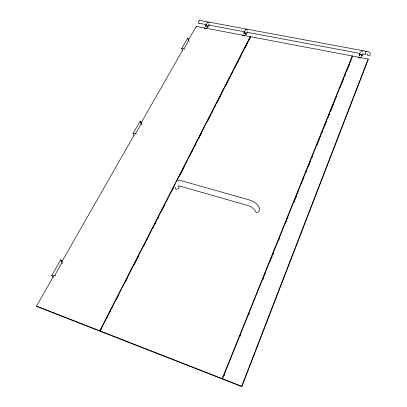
<?xml version="1.0" encoding="UTF-8"?>
<svg xmlns="http://www.w3.org/2000/svg" width="407" height="407" viewBox="0 0 407 407"><rect width="100%" height="100%" fill="white"/><g stroke="black" fill="none" stroke-linecap="round" stroke-linejoin="round"><path stroke-width="0.61" d="M352.238 56.843L352.253 55.978L250.519 36.691L175.875 182.662M352.548 56.904L352.564 56.034L368.162 58.995L368.121 59.865L241.88 386.65L222.822 379.202L222.568 378.744L241.661 386.207L241.88 386.65M255.403 210.327C254.935 215.247 262.088 210.877 258.989 208.094M175.183 187.251C174.42 191.173 180.159 188.787 179.182 185.943M241.661 386.207L368.162 58.995M360.215 57.931L360.19 57.901A0.962 0.636 18.1 0 0 358.862 57.646L358.938 57.178A0.962 0.636 18.1 0 0 358.832 57.657L360.215 57.931L360.561 57.489A0.962 0.636 18.1 0 1 360.638 57.998M362.006 55.845L362.866 53.663M359.31 54.823L360.393 52.101M175.295 183.796L100.071 330.901L100.549 331.415L222.446 379.054L352.564 56.034M224.247 375.666L224.954 373.901M240.135 336.187L240.847 334.422M248.672 314.977L249.384 313.212M262.902 279.624L263.614 277.859M264.56 275.498L265.272 273.733M270.253 261.36L270.965 259.59M271.438 258.414L272.151 256.644M273.102 254.289L273.809 252.523M278.79 240.145L279.502 238.38M285.668 223.061L286.38 221.291M287.327 218.935L288.039 217.17M294.205 201.847L295.39 198.901M295.869 197.726L296.581 195.955M297.527 193.6L298.239 191.834M301.556 183.582L302.269 181.817M303.22 179.456L303.932 177.691M306.064 172.39L307.015 170.029M308.435 166.499L309.62 163.548M310.098 162.373L310.806 160.602M311.757 158.247L312.469 156.481M316.972 145.284L318.162 142.338M318.635 141.158L319.347 139.392M320.294 137.037L321.006 135.266M321.952 132.911L322.904 130.555M324.328 127.02L325.514 124.074M325.987 122.894L326.699 121.128M327.645 118.768L328.357 117.002M328.831 115.822L329.543 114.057M330.494 111.701L332.392 106.985M332.865 105.81L334.05 102.859M334.523 101.684L335.236 99.913M336.182 97.558L336.894 95.793M340.216 87.541L340.929 85.775M341.402 84.595L342.587 81.649M343.06 80.469L343.773 78.704M344.724 76.348L345.431 74.578M347.095 70.457L348.28 67.511M348.753 66.331L349.465 64.56M350.412 62.205L351.124 60.44M222.446 379.054L222.186 378.596L352.253 55.978M53.531 276.287L36.528 306.079L37.108 306.619L100.224 331.288L99.746 330.769L250.244 36.64L196.189 26.394L188.319 40.186M100.514 330.723L101.964 327.894M106.878 318.269L108.038 316.005M109.483 313.171L110.933 310.343M112.378 307.514L112.958 306.379M116.427 299.588L117.007 298.453M117.587 297.324L119.032 294.495M125.397 282.041L128.001 276.943M129.446 274.115L130.026 272.98M134.366 264.489L136.971 259.396M137.551 258.262L138.996 255.433M143.625 246.377L145.07 243.544M146.52 240.715L147.965 237.886M149.41 235.053L149.99 233.923M152.884 228.261L154.039 225.997M154.619 224.862L156.064 222.034M157.514 219.205L158.959 216.371M161.564 211.279L165.033 204.487M166.483 201.653L167.058 200.524M171.398 192.033L174.003 186.935M179.502 176.18L184.997 165.425M186.447 162.597L187.022 161.462M189.626 156.369L191.076 153.536M191.651 152.406L193.101 149.573M194.546 146.744L195.991 143.915M198.596 138.818L202.07 132.026M203.515 129.197L204.095 128.063M207.565 121.271L211.04 114.479M211.615 113.344L213.065 110.516M214.509 107.682L215.089 106.553M216.534 103.724L222.034 92.964M223.479 90.135L224.059 89.006M225.503 86.172L228.108 81.079M228.688 79.945L230.133 77.116M231.578 74.283L233.028 71.454M234.473 68.625L239.102 59.564M239.682 58.435L241.127 55.606M243.442 51.073L244.022 49.944M244.602 48.809L248.072 42.018M248.652 40.888L250.096 38.055M243.193 35.139L242.918 35.668L244.134 35.897L244.409 35.373L243.106 35.226A0.895 0.565 28.5 0 0 243.111 35.694M246.138 34.224L247.431 31.721M243.829 32.865L245.39 29.864A1.338 0.86 28.6 0 0 245.309 30.072M207.855 27.004L209.483 24.084M204.767 28.261A0.88 0.539 31.3 0 1 204.797 27.966L204.584 28.393L205.744 28.612L206.156 28.225A0.88 0.539 31.3 0 1 206.354 28.719M205.576 25.672L207.214 22.751M61.722 261.945L134.152 135.068M141.076 122.929L182.646 50.112M51.714 275.559L54.787 275.254L61.971 262.657L60.729 259.814L51.714 275.559L53.388 277.386M136.131 134.651L135.623 133.521L141.275 123.611L140.181 121.072L133.084 133.465L134.04 135.551M184.234 49.847L183.933 48.82L188.756 40.359L187.749 38.009L181.695 48.581L182.372 50.865M204.584 28.393L204.599 28.373A0.88 0.539 31.3 0 1 205.713 28.582L205.744 28.612M242.918 35.668L242.943 35.648A0.895 0.565 28.5 0 1 244.103 35.867L244.134 35.897M178.785 185.79L178.21 186.218L178.653 186.07M177.65 180.988L179.497 180.611L182.112 180.942L250 200.132C253.963 201.363 257.728 204.085 259.315 208.028M133.084 133.465L135.623 133.521M181.695 48.581L183.933 48.82M199.435 20.35L368.06 51.653L369.235 52.065L370.167 52.991M198.998 23.26L206.476 24.659M208.343 25.01L244.48 31.782M246.973 32.25L359.747 53.383M362.861 53.968L365.354 54.436M180.026 186.136L248.468 205.688L251.694 207.178L254.787 210.093M36.528 306.079L99.746 330.769M100.071 330.901L222.186 378.596M244.409 35.373L244.531 35.495A0.895 0.565 28.5 0 1 244.643 35.668M54.787 275.254L55.586 276.134M61.971 262.657L62.739 263.563M60.729 259.814L62.332 261.706M140.181 121.072L141.092 123.194M141.275 123.611L141.763 124.756M188.756 40.359L189.046 41.392M187.749 38.009L188.395 40.308M196.189 26.394L196.408 27.233M250.244 36.64L250.386 37.49M365.435 54.37A1.618 0.27 -77 0 1 365.461 52.686A1.618 0.27 -77 0 1 366.142 51.48M199.323 23.082A1.47 0.59 -80.4 0 1 198.621 22.716A1.47 0.59 -80.4 0 1 198.901 20.843A1.47 0.59 -80.4 0 1 199.705 20.564M367.277 54.518A1.628 1.14 -9.2 0 1 367.231 54.223M370.263 53.683A1.623 1.165 -4.2 0 1 369.246 55.423A1.623 1.165 -4.2 0 1 367.226 54.345M244.22 33.562A0.89 0.57 28.6 0 1 244.663 32.891A0.89 0.57 28.6 0 1 245.747 33.527A0.89 0.57 28.6 0 1 245.304 34.198M244.002 33.822A1.343 0.855 28.6 0 1 244.404 32.565A1.343 0.855 28.6 0 1 246.174 33.608A1.343 0.855 28.6 0 1 245.151 34.503M245.553 29.701A1.338 0.86 28.6 0 1 247.298 30.021M206.11 26.526A0.875 0.539 31.3 0 1 206.303 25.692A0.875 0.539 31.3 0 1 207.463 26.374A0.875 0.539 31.3 0 1 206.868 26.969M205.81 26.618A1.318 0.814 31.3 0 1 206.095 25.366A1.318 0.814 31.3 0 1 207.84 26.389A1.318 0.814 31.3 0 1 206.944 27.284M207.356 22.588A1.318 0.814 31.4 0 1 209.025 22.899M359.844 55.51A0.956 0.641 18 0 1 360.139 54.696A0.956 0.641 18 0 1 361.385 55.047A0.956 0.641 18 0 1 361.304 55.922M359.646 55.84A1.445 0.962 18 0 1 359.783 54.411A1.445 0.962 18 0 1 361.828 54.986A1.445 0.962 18 0 1 361.335 56.314M360.984 51.18A1.44 0.967 17.9 0 1 362.968 51.552"/></g></svg>
